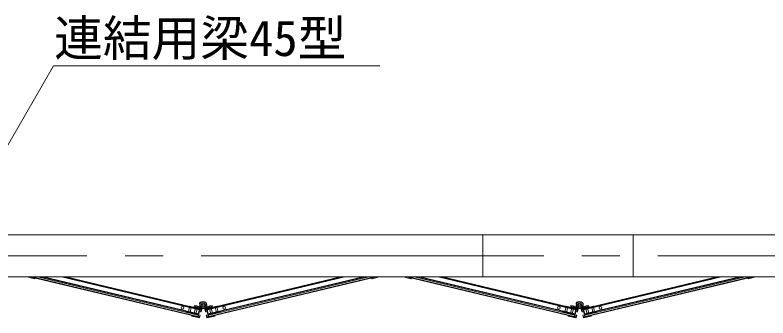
# Model space of a CAD drawing. Units: millimetres, scale not verified. Extents: x -12090 to 12090, y -18325 to 18325.
# Drawn here: x -1350 to 430, y 14578 to 15294 of the extents above; entities that cross this region are included whole.
import ezdxf
from ezdxf.enums import TextEntityAlignment as Align

# ---------------------------------------------------------------- set-up
doc = ezdxf.new("R2010")
doc.units = ezdxf.units.MM
doc.header["$LTSCALE"] = 90
doc.linetypes.add('CHAIN2', pattern=[12, 9, -1, 1, -1])
doc.linetypes.add('DASHED1', pattern=[1.8, 1.2, -0.6])
for name, color, linetype, lineweight in [('0-6_ﾎﾞﾙﾄ類', 134, 'Continuous', 18), ('1-6_通芯', 134, 'CHAIN2', 18), ('1-9_標準ﾊﾟﾈﾙ', 134, 'Continuous', 18), ('1-B_文字', 134, 'Continuous', 18), ('1-D_連結用梁45', 134, 'Continuous', 18)]:
    doc.layers.add(name, color=color, linetype=linetype, lineweight=lineweight)
doc.styles.add('ＭＳ ゴシック', font='')
doc.styles.get('ＭＳ ゴシック').set_extended_font_data('MS Gothic')

msp = doc.modelspace()

# ---------------------------------------------------------------- linework, layer by layer
at = {"layer": '0-6_ﾎﾞﾙﾄ類'}
for p, q in [((-908.08, 14603.78), (-910.97, 14608.77)), ((-902.3, 14603.78), (-908.08, 14603.78)), ((-902.3, 14613.78), (-899.42, 14608.77)), ((-899.42, 14608.77), (-902.3, 14603.78)), ((-18.08, 14603.78), (-20.97, 14608.77)), ((-12.3, 14603.78), (-18.08, 14603.78)), ((-12.3, 14613.78), (-9.42, 14608.77)), ((-9.42, 14608.77), (-12.3, 14603.78))]:
    msp.add_line(p, q, dxfattribs=at)
for points in [[(-910.97, 14608.77), (-908.08, 14613.78), (-902.3, 14613.78)], [(-20.97, 14608.77), (-18.08, 14613.78), (-12.3, 14613.78)]]:
    msp.add_lwpolyline(points, dxfattribs=at)
for centre, radius in [((-905.19, 14608.77), 4.9), ((-905.19, 14608.77), 3), ((-905.19, 14608.77), 2.46), ((-15.19, 14608.77), 4.9), ((-15.19, 14608.77), 3), ((-15.19, 14608.77), 2.46)]:
    msp.add_circle(centre, radius, dxfattribs=at)
at = {"layer": '1-6_通芯'}
msp.add_line((-9550.2, 14725), (2890.81, 14725), dxfattribs=at)
at = {"layer": '1-9_標準ﾊﾟﾈﾙ'}
for p, q in [((-1321.51, 14675), (-1304.73, 14671.02)), ((-1315.02, 14675), (-1302.93, 14672.13)), ((-1309.82, 14675), (-918.1, 14581.96)), ((-1289.92, 14673.87), (-1287, 14673.18)), ((-1286.66, 14674.64), (-1287, 14673.18)), ((-1282.99, 14675), (-916.67, 14587.99)), ((-1240.15, 14675), (-914.37, 14597.62)), ((-570.24, 14675), (-896.01, 14597.62)), ((-527.39, 14675), (-893.72, 14587.99)), ((-500.56, 14675), (-892.29, 14581.96)), ((-523.73, 14674.64), (-523.39, 14673.18)), ((-520.46, 14673.87), (-523.39, 14673.18)), ((-495.37, 14675), (-507.46, 14672.13)), ((-488.88, 14675), (-505.66, 14671.02)), ((-431.5, 14675), (-414.73, 14671.02)), ((-425.02, 14675), (-412.93, 14672.13)), ((-419.82, 14675), (-28.1, 14581.96)), ((-399.92, 14673.87), (-397, 14673.18)), ((-396.66, 14674.64), (-397, 14673.18)), ((-392.99, 14675), (-26.67, 14587.99)), ((-350.15, 14675), (-24.38, 14597.62)), ((319.76, 14675), (-6.01, 14597.62)), ((362.6, 14675), (-3.73, 14587.99)), ((389.44, 14675), (-2.29, 14581.96)), ((366.27, 14674.64), (366.62, 14673.18)), ((369.54, 14673.87), (366.62, 14673.18)), ((394.63, 14675), (382.54, 14672.13)), ((401.12, 14675), (384.35, 14671.02)), ((-912.15, 14615.58), (-913.87, 14613.12)), ((-910.75, 14615.21), (-911.46, 14615.7)), ((-22.15, 14615.58), (-23.88, 14613.12)), ((-20.75, 14615.21), (-21.46, 14615.7)), ((-938.42, 14604.57), (-938.2, 14605.54)), ((-914.1, 14598.79), (-938.42, 14604.57)), ((-937.59, 14605.91), (-909.38, 14599.22)), ((-914.1, 14598.79), (-916.94, 14586.82)), ((-913.75, 14612.43), (-913.08, 14611.95)), ((-913.69, 14608.77), (-913.69, 14604.34)), ((-909, 14598.61), (-910.45, 14592.53)), ((-901.39, 14598.61), (-899.94, 14592.53)), ((-872.79, 14605.91), (-901.01, 14599.22)), ((-896.7, 14608.77), (-896.7, 14604.34)), ((-896.28, 14598.79), (-871.96, 14604.57)), ((-896.28, 14598.79), (-893.45, 14586.82)), ((-894.98, 14604.76), (-894.52, 14602.81)), ((-871.96, 14604.57), (-872.2, 14605.54)), ((-48.42, 14604.57), (-48.2, 14605.54)), ((-24.1, 14598.79), (-48.42, 14604.57)), ((-47.59, 14605.91), (-19.38, 14599.22)), ((-24.1, 14598.79), (-26.95, 14586.82)), ((-23.75, 14612.43), (-23.08, 14611.95)), ((-23.7, 14608.77), (-23.7, 14604.34)), ((-19.01, 14598.61), (-20.45, 14592.53)), ((-11.38, 14598.61), (-9.94, 14592.53)), ((17.2, 14605.91), (-11.02, 14599.22)), ((-6.7, 14608.77), (-6.7, 14604.34)), ((-6.29, 14598.79), (18.04, 14604.57)), ((-6.29, 14598.79), (-3.45, 14586.82)), ((-4.98, 14604.76), (-4.52, 14602.81)), ((18.04, 14604.57), (17.8, 14605.54)), ((-946.13, 14593.76), (-946.48, 14592.3)), ((-943.56, 14591.6), (-946.48, 14592.3)), ((-916.94, 14586.82), (-946.13, 14593.76)), ((-933.83, 14589.3), (-934.2, 14589.9)), ((-917.29, 14585.36), (-933.83, 14589.3)), ((-918.38, 14580.79), (-932.72, 14584.2)), ((-914.35, 14578.29), (-931.61, 14582.39)), ((-917.29, 14585.36), (-918.38, 14580.79)), ((-912.29, 14584.74), (-913.74, 14578.67)), ((-913.27, 14584.98), (-912.29, 14584.74)), ((-911.42, 14592.76), (-910.45, 14592.53)), ((-898.97, 14592.76), (-899.94, 14592.53)), ((-897.12, 14584.98), (-898.09, 14584.74)), ((-898.09, 14584.74), (-896.64, 14578.67)), ((-896.04, 14578.29), (-878.78, 14582.39)), ((-893.45, 14586.82), (-864.26, 14593.76)), ((-893.1, 14585.36), (-876.55, 14589.3)), ((-893.1, 14585.36), (-892.01, 14580.79)), ((-892.01, 14580.79), (-877.66, 14584.2)), ((-876.55, 14589.3), (-876.19, 14589.9)), ((-866.83, 14591.6), (-863.91, 14592.3)), ((-864.26, 14593.76), (-863.91, 14592.3)), ((-56.13, 14593.76), (-56.47, 14592.3)), ((-53.56, 14591.6), (-56.47, 14592.3)), ((-26.95, 14586.82), (-56.13, 14593.76)), ((-43.83, 14589.3), (-44.2, 14589.9)), ((-27.29, 14585.36), (-43.83, 14589.3)), ((-28.38, 14580.79), (-42.72, 14584.2)), ((-24.35, 14578.29), (-41.62, 14582.39)), ((-27.29, 14585.36), (-28.38, 14580.79)), ((-22.29, 14584.74), (-23.74, 14578.67)), ((-23.27, 14584.98), (-22.29, 14584.74)), ((-21.42, 14592.76), (-20.45, 14592.53)), ((-8.96, 14592.76), (-9.94, 14592.53)), ((-7.12, 14584.98), (-8.09, 14584.74)), ((-8.09, 14584.74), (-6.64, 14578.67)), ((-6.05, 14578.29), (11.22, 14582.39)), ((-3.45, 14586.82), (25.74, 14593.76)), ((-3.1, 14585.36), (13.45, 14589.3)), ((-3.1, 14585.36), (-2.02, 14580.79)), ((-2.02, 14580.79), (12.34, 14584.2)), ((13.45, 14589.3), (13.81, 14589.9)), ((23.18, 14591.6), (26.09, 14592.3)), ((25.74, 14593.76), (26.09, 14592.3))]:
    msp.add_line(p, q, dxfattribs=at)
at = {"layer": '1-9_標準ﾊﾟﾈﾙ', "linetype": 'DASHED1'}
for p, q in [((-937.55, 14604.36), (-940.39, 14592.39)), ((-933.46, 14603.39), (-936.31, 14591.42)), ((-923.92, 14601.12), (-926.77, 14589.16)), ((-923.58, 14602.59), (-923.92, 14601.12)), ((-919.84, 14600.16), (-922.68, 14588.19)), ((-919.49, 14601.62), (-919.84, 14600.16)), ((-890.89, 14601.62), (-890.55, 14600.16)), ((-890.55, 14600.16), (-887.71, 14588.19)), ((-886.81, 14602.59), (-886.46, 14601.12)), ((-886.46, 14601.12), (-883.62, 14589.16)), ((-876.92, 14603.39), (-874.08, 14591.42)), ((-872.84, 14604.36), (-869.99, 14592.39)), ((-47.55, 14604.36), (-50.39, 14592.39)), ((-43.46, 14603.39), (-46.3, 14591.42)), ((-33.93, 14601.12), (-36.77, 14589.16)), ((-33.58, 14602.59), (-33.93, 14601.12)), ((-29.84, 14600.16), (-32.68, 14588.19)), ((-29.49, 14601.62), (-29.84, 14600.16)), ((-0.89, 14601.62), (-0.55, 14600.16)), ((-0.55, 14600.16), (2.29, 14588.19)), ((3.19, 14602.59), (3.54, 14601.12)), ((3.54, 14601.12), (6.38, 14589.16)), ((13.08, 14603.39), (15.92, 14591.42)), ((17.16, 14604.36), (20.01, 14592.39)), ((-940.39, 14592.39), (-940.62, 14591.42)), ((-936.31, 14591.42), (-936.53, 14590.45)), ((-874.08, 14591.42), (-873.86, 14590.45)), ((-869.99, 14592.39), (-869.77, 14591.42)), ((-50.39, 14592.39), (-50.62, 14591.42)), ((-46.3, 14591.42), (-46.53, 14590.45)), ((15.92, 14591.42), (16.15, 14590.45)), ((20.01, 14592.39), (20.23, 14591.42))]:
    msp.add_line(p, q, dxfattribs=at)
at = {"layer": '1-9_標準ﾊﾟﾈﾙ'}
for points in [[(-1315.02, 14675), (-918.38, 14580.79), (-913.82, 14599.96), (-1229.76, 14675)], [(-1309.82, 14675), (-918.1, 14581.96), (-917.41, 14584.88), (-1296.84, 14675)], [(-1289.92, 14673.87), (-1290.29, 14674.47), (-1292.51, 14675)], [(-1288.19, 14675), (-916.94, 14586.82), (-914.1, 14598.79), (-1234.95, 14675)], [(-495.37, 14675), (-892.01, 14580.79), (-896.56, 14599.96), (-580.63, 14675)], [(-522.2, 14675), (-893.45, 14586.82), (-896.28, 14598.79), (-575.43, 14675)], [(-500.56, 14675), (-892.29, 14581.96), (-892.98, 14584.88), (-513.55, 14675)], [(-520.46, 14673.87), (-520.09, 14674.47), (-517.88, 14675)], [(-425.02, 14675), (-28.38, 14580.79), (-23.82, 14599.96), (-339.77, 14675)], [(-419.82, 14675), (-28.1, 14581.96), (-27.41, 14584.88), (-406.84, 14675)], [(-399.92, 14673.87), (-400.29, 14674.47), (-402.52, 14675)], [(-398.19, 14675), (-26.95, 14586.82), (-24.1, 14598.79), (-344.96, 14675)], [(394.63, 14675), (-2.02, 14580.79), (-6.56, 14599.96), (309.38, 14675)], [(367.79, 14675), (-3.45, 14586.82), (-6.29, 14598.79), (314.57, 14675)], [(389.44, 14675), (-2.29, 14581.96), (-2.98, 14584.88), (376.45, 14675)], [(369.54, 14673.87), (369.91, 14674.47), (372.12, 14675)], [(-912.22, 14604), (-926.11, 14607.3), (-926.57, 14605.35), (-909.02, 14601.19)], [(-913.27, 14584.98), (-914.48, 14579.86), (-917.41, 14580.56), (-913.12, 14598.56), (-910.21, 14597.86), (-911.42, 14592.76)], [(-898.16, 14604), (-884.28, 14607.3), (-883.82, 14605.35), (-901.37, 14601.19)], [(-897.12, 14584.98), (-895.9, 14579.86), (-892.99, 14580.56), (-897.26, 14598.56), (-900.18, 14597.86), (-898.97, 14592.76)], [(-22.23, 14604), (-36.11, 14607.3), (-36.57, 14605.35), (-19.02, 14601.19)], [(-23.27, 14584.98), (-24.48, 14579.86), (-27.41, 14580.56), (-23.13, 14598.56), (-20.21, 14597.86), (-21.42, 14592.76)], [(-8.16, 14604), (5.72, 14607.3), (6.18, 14605.35), (-11.37, 14601.19)], [(-7.12, 14584.98), (-5.9, 14579.86), (-2.99, 14580.56), (-7.26, 14598.56), (-10.18, 14597.86), (-8.96, 14592.76)], [(-943.56, 14591.6), (-942.96, 14591.98), (-934.2, 14589.9)], [(-866.83, 14591.6), (-867.43, 14591.98), (-876.19, 14589.9)], [(-53.56, 14591.6), (-52.96, 14591.98), (-44.2, 14589.9)], [(23.18, 14591.6), (22.57, 14591.98), (13.81, 14589.9)]]:
    msp.add_lwpolyline(points, dxfattribs=at)
for points in [[(-911.01, 14601.65), (-926.57, 14605.35), (-927.04, 14603.41), (-911.47, 14599.71)], [(-883.82, 14605.35), (-899.39, 14601.65), (-898.92, 14599.71), (-883.36, 14603.41)], [(-21.01, 14601.65), (-36.57, 14605.35), (-37.03, 14603.41), (-21.46, 14599.71)], [(6.18, 14605.35), (-9.39, 14601.65), (-8.92, 14599.71), (6.64, 14603.41)]]:
    msp.add_lwpolyline(points, close=True, dxfattribs=at)
for centre, radius in [((-905.19, 14608.77), 8.5), ((-905.19, 14608.77), 8), ((-15.19, 14608.77), 8.5), ((-15.19, 14608.77), 8), ((-954.44, 14602.05), 3), ((-855.95, 14602.05), 3), ((-64.44, 14602.05), 3), ((34.05, 14602.05), 3)]:
    msp.add_circle(centre, radius, dxfattribs=at)
for centre, radius, start, end in [((-1304.39, 14672.48), 1.5, 256.63913, 346.63913), ((-1292.94, 14682.81), 8.5, 246.753, 284.712), ((-517.45, 14682.81), 8.5, 255.288, 293.247), ((-506, 14672.48), 1.5, 193.36087, 283.36087), ((-414.39, 14672.48), 1.5, 256.63913, 346.63913), ((-402.94, 14682.81), 8.5, 246.753, 284.712), ((372.56, 14682.81), 8.5, 255.288, 293.247), ((384, 14672.48), 1.5, 193.36087, 283.36087), ((-911.75, 14615.29), 0.504, 55, 145), ((-21.74, 14615.29), 0.504, 55, 145), ((-937.7, 14605.42), 0.504, 76.63913, 166.63913), ((-922.35, 14598.69), 8.5, 48.567, 104.712), ((-913.46, 14612.83), 0.504, 145, 235), ((-909.49, 14598.73), 0.504, 346.63913, 76.63913), ((-900.9, 14598.73), 0.504, 103.36087, 193.36087), ((-888.04, 14598.69), 8.5, 75.288, 131.433), ((-872.69, 14605.42), 0.504, 13.36087, 103.36087), ((-47.71, 14605.42), 0.504, 76.63913, 166.63913), ((-32.35, 14598.69), 8.5, 48.567, 104.712), ((-23.46, 14612.83), 0.504, 145, 235), ((-19.49, 14598.73), 0.504, 346.63913, 76.63913), ((-10.9, 14598.73), 0.504, 103.36087, 193.36087), ((1.96, 14598.69), 8.5, 75.288, 131.433), ((17.32, 14605.42), 0.504, 13.36087, 103.36087), ((-936.85, 14598.23), 8.5, 228.567, 284.712), ((-931.27, 14583.85), 1.5, 166.63913, 256.63913), ((-914.23, 14578.78), 0.504, 256.63913, 346.63913), ((-896.16, 14578.78), 0.504, 193.36087, 283.36087), ((-879.12, 14583.85), 1.5, 283.36087, 13.36087), ((-873.54, 14598.23), 8.5, 255.288, 311.433), ((-46.84, 14598.23), 8.5, 228.567, 284.712), ((-41.27, 14583.85), 1.5, 166.63913, 256.63913), ((-24.23, 14578.78), 0.504, 256.63913, 346.63913), ((-6.16, 14578.78), 0.504, 193.36087, 283.36087), ((10.88, 14583.85), 1.5, 283.36087, 13.36087), ((16.46, 14598.23), 8.5, 255.288, 311.433)]:
    msp.add_arc(centre, radius, start, end, dxfattribs=at)
at = {"layer": '1-B_文字'}
msp.add_line((-1258.97, 15174.18), (-487.91, 15174.18), dxfattribs=at)
msp.add_lwpolyline([(-1518.74, 14725), (-1259.41, 15174.18), (-1258.97, 15174.18)], dxfattribs=at)
at = {"layer": '1-D_連結用梁45'}
for p, q in [((-244.2, 14775), (-244.2, 14675)), ((111, 14775), (111, 14675))]:
    msp.add_line(p, q, dxfattribs=at)
msp.add_lwpolyline([(-3144.19, 14675), (1449.81, 14675), (1449.81, 14775), (-3144.19, 14775)], close=True, dxfattribs=at)

# ---------------------------------------------------------------- texts
at = {"layer": '1-B_文字', "style": 'ＭＳ ゴシック'}
msp.add_text('連結用梁45型', height=84.46, dxfattribs=at).set_placement((-1257.77, 15171.82), align=Align.BOTTOM_LEFT)

doc.saveas('drawing.dxf')
